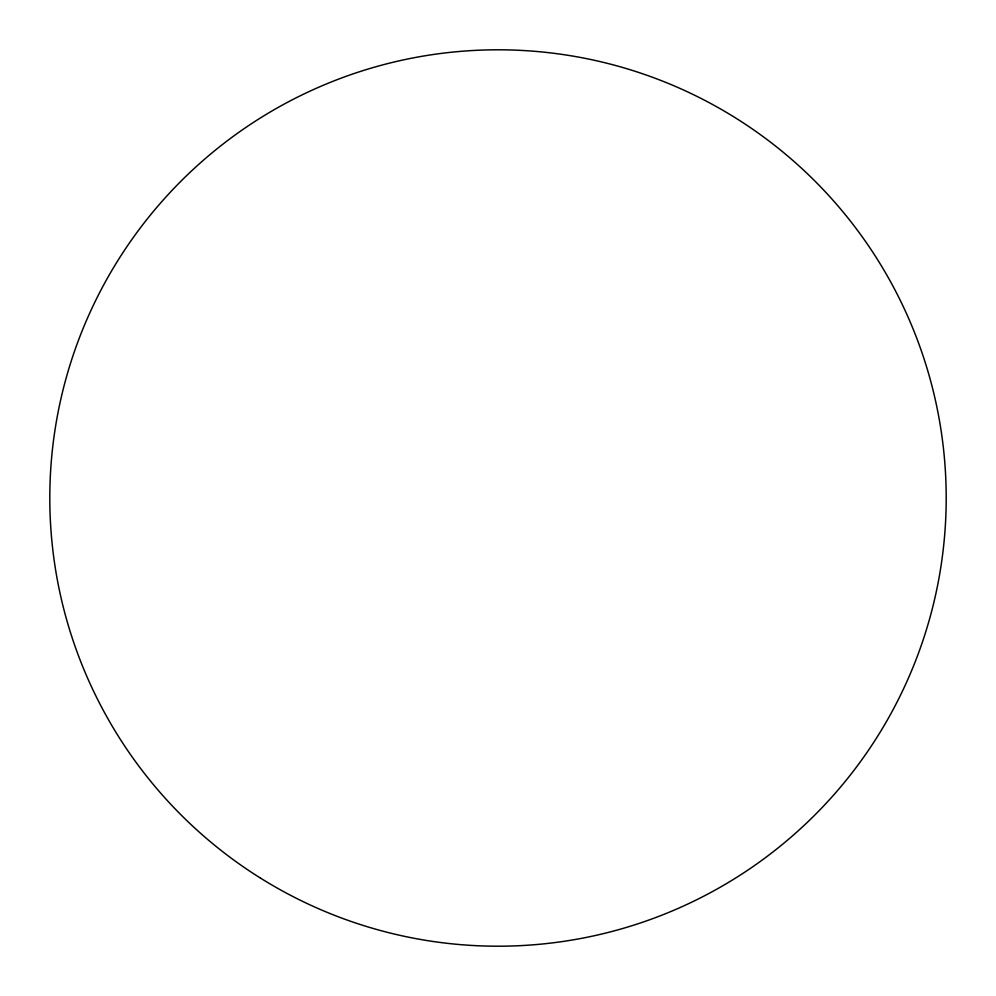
<?xml version="1.0" encoding="UTF-8"?>
<svg xmlns="http://www.w3.org/2000/svg" width="996" height="996" viewBox="0 0 996 996"><rect width="100%" height="100%" fill="white"/><g stroke="black" fill="none" stroke-linecap="round" stroke-linejoin="round"><path stroke-width="1.49" d="M260.491 878.099A448.2 448.2 0 0 0 945.926 513.637A448.2 448.2 0 0 0 287.583 102.264A448.2 448.2 0 0 0 260.491 878.099"/></g></svg>
